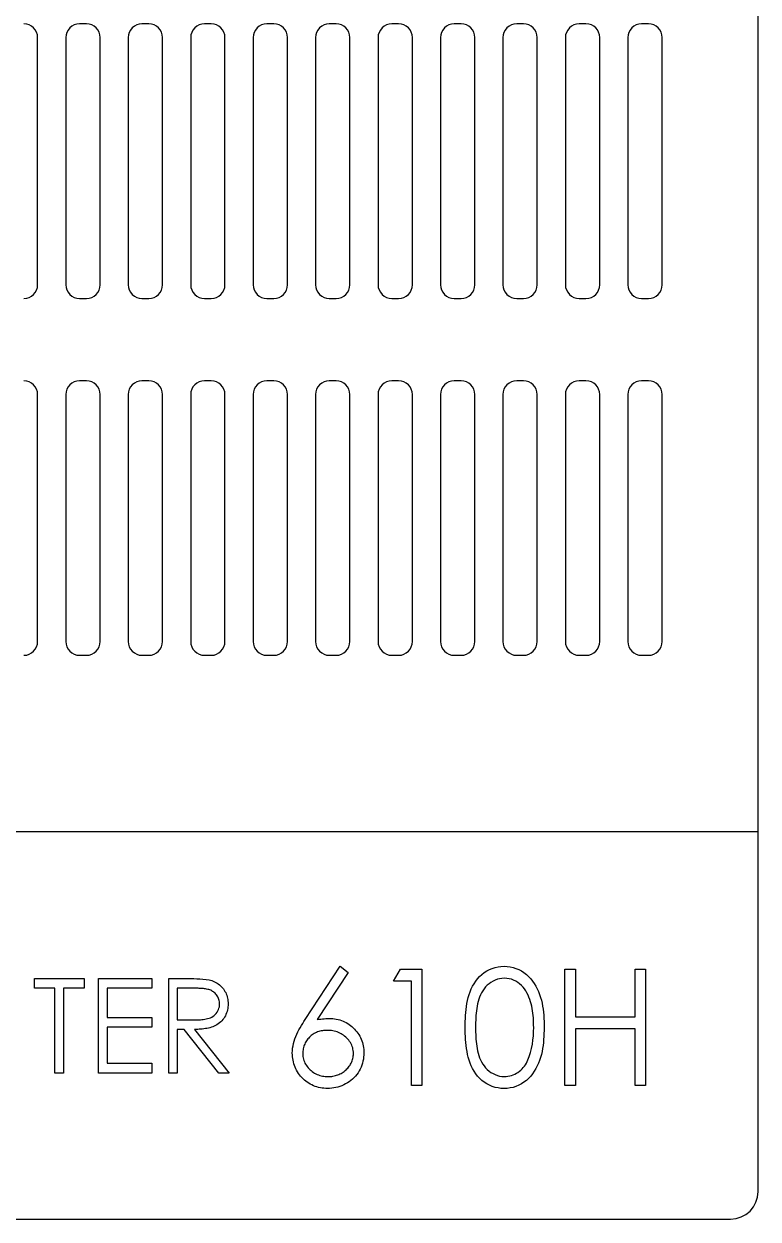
# Model space of a CAD drawing. Header units: millimetres. Extents: x 969 to 1551, y 435 to 847.
# Drawn here: x 1068.84 to 1074.21, y 535.66 to 544.4 of the extents above; entities that cross this region are included whole.
import ezdxf

# ---------------------------------------------------------------- set-up
doc = ezdxf.new("R2010")
doc.units = ezdxf.units.MM

# ---------------------------------------------------------------- blocks, each defined once
blk = doc.blocks.new('机柜—工控机')
at = {"color": 0}
for p, q in [((24.2089, 4.035), (24.2089, 16.3776)), ((19.2929, 9.9487), (19.2427, 9.9487)), ((19.75, 9.9487), (19.6998, 9.9487)), ((20.207, 9.9487), (20.1568, 9.9487)), ((20.6641, 9.9487), (20.6139, 9.9487)), ((21.1212, 9.9487), (21.0709, 9.9487)), ((21.5782, 9.9487), (21.528, 9.9487)), ((22.0353, 9.9487), (21.985, 9.9487)), ((22.4923, 9.9487), (22.4421, 9.9487)), ((22.9494, 9.9487), (22.8992, 9.9487)), ((23.4064, 9.9487), (23.3562, 9.9487)), ((18.9363, 8.0401), (18.9363, 9.8482)), ((19.1423, 9.8482), (19.1423, 8.0401)), ((19.3934, 8.0401), (19.3934, 9.8482)), ((19.5993, 9.8482), (19.5993, 8.0401)), ((19.8504, 8.0401), (19.8504, 9.8482)), ((20.0564, 9.8482), (20.0564, 8.0401)), ((20.3075, 8.0401), (20.3075, 9.8482)), ((20.5134, 9.8482), (20.5134, 8.0401)), ((20.7646, 8.0401), (20.7646, 9.8482)), ((20.9705, 9.8482), (20.9705, 8.0401)), ((21.2216, 8.0401), (21.2216, 9.8482)), ((21.4275, 9.8482), (21.4275, 8.0401)), ((21.6787, 8.0401), (21.6787, 9.8482)), ((21.8846, 9.8482), (21.8846, 8.0401)), ((22.1357, 8.0401), (22.1357, 9.8482)), ((22.3416, 9.8482), (22.3416, 8.0401)), ((22.5928, 8.0401), (22.5928, 9.8482)), ((22.7987, 9.8482), (22.7987, 8.0401)), ((23.0498, 8.0401), (23.0498, 9.8482)), ((23.2558, 9.8482), (23.2558, 8.0401)), ((23.5069, 8.0401), (23.5069, 9.8482)), ((19.2427, 7.9396), (19.2929, 7.9396)), ((19.6998, 7.9396), (19.75, 7.9396)), ((20.1568, 7.9396), (20.207, 7.9396)), ((20.6139, 7.9396), (20.6641, 7.9396)), ((21.0709, 7.9396), (21.1212, 7.9396)), ((21.528, 7.9396), (21.5782, 7.9396)), ((21.985, 7.9396), (22.0353, 7.9396)), ((22.4421, 7.9396), (22.4923, 7.9396)), ((22.8992, 7.9396), (22.9494, 7.9396)), ((23.3562, 7.9396), (23.4064, 7.9396)), ((19.2929, 7.3369), (19.2427, 7.3369)), ((19.75, 7.3369), (19.6998, 7.3369)), ((20.207, 7.3369), (20.1568, 7.3369)), ((20.6641, 7.3369), (20.6139, 7.3369)), ((21.1212, 7.3369), (21.0709, 7.3369)), ((21.5782, 7.3369), (21.528, 7.3369)), ((22.0353, 7.3369), (21.985, 7.3369)), ((22.4923, 7.3369), (22.4421, 7.3369)), ((22.9494, 7.3369), (22.8992, 7.3369)), ((23.4064, 7.3369), (23.3562, 7.3369)), ((18.9363, 5.4283), (18.9363, 7.2365)), ((19.1423, 7.2365), (19.1423, 5.4283)), ((19.3934, 5.4283), (19.3934, 7.2365)), ((19.5993, 7.2365), (19.5993, 5.4283)), ((19.8504, 5.4283), (19.8504, 7.2365)), ((20.0564, 7.2365), (20.0564, 5.4283)), ((20.3075, 5.4283), (20.3075, 7.2365)), ((20.5134, 7.2365), (20.5134, 5.4283)), ((20.7646, 5.4283), (20.7646, 7.2365)), ((20.9705, 7.2365), (20.9705, 5.4283)), ((21.2216, 5.4283), (21.2216, 7.2365)), ((21.4275, 7.2365), (21.4275, 5.4283)), ((21.6787, 5.4283), (21.6787, 7.2365)), ((21.8846, 7.2365), (21.8846, 5.4283)), ((22.1357, 5.4283), (22.1357, 7.2365)), ((22.3416, 7.2365), (22.3416, 5.4283)), ((22.5928, 5.4283), (22.5928, 7.2365)), ((22.7987, 7.2365), (22.7987, 5.4283)), ((23.0498, 5.4283), (23.0498, 7.2365)), ((23.2558, 7.2365), (23.2558, 5.4283)), ((23.5069, 5.4283), (23.5069, 7.2365)), ((19.2427, 5.3279), (19.2929, 5.3279)), ((19.6998, 5.3279), (19.75, 5.3279)), ((20.1568, 5.3279), (20.207, 5.3279)), ((20.6139, 5.3279), (20.6641, 5.3279)), ((21.0709, 5.3279), (21.1212, 5.3279)), ((21.528, 5.3279), (21.5782, 5.3279)), ((21.985, 5.3279), (22.0353, 5.3279)), ((22.4421, 5.3279), (22.4923, 5.3279)), ((22.8992, 5.3279), (22.9494, 5.3279)), ((23.3562, 5.3279), (23.4064, 5.3279)), ((24.2089, 4.035), (3.3513, 4.035)), ((24.2089, 1.4024), (24.2089, 4.035)), ((20.8953, 2.6634), (21.1492, 3.0515)), ((21.208, 3.0054), (20.9832, 2.6617)), ((21.1492, 3.0515), (21.208, 3.0054)), ((21.5417, 2.9425), (21.5916, 3.0297)), ((21.5916, 3.0297), (21.7489, 3.0297)), ((21.7489, 3.0297), (21.7489, 2.1792)), ((22.1561, 2.9605), (22.1709, 2.9769)), ((22.1709, 2.9769), (22.1871, 2.9919)), ((22.1871, 2.9919), (22.2046, 3.0054)), ((22.2046, 3.0054), (22.2231, 3.0174)), ((22.2231, 3.0174), (22.2426, 3.0278)), ((22.2426, 3.0278), (22.2629, 3.0364)), ((22.2629, 3.0364), (22.2839, 3.0431)), ((22.2839, 3.0431), (22.3055, 3.0479)), ((22.3055, 3.0479), (22.3274, 3.0507)), ((22.3274, 3.0507), (22.3494, 3.0515)), ((22.3494, 3.0515), (22.3717, 3.0507)), ((22.3717, 3.0507), (22.3937, 3.048)), ((22.3937, 3.048), (22.4155, 3.0432)), ((22.4155, 3.0432), (22.4367, 3.0366)), ((22.4367, 3.0366), (22.4572, 3.0281)), ((22.4572, 3.0281), (22.477, 3.0179)), ((22.477, 3.0179), (22.4957, 3.0059)), ((22.4957, 3.0059), (22.5133, 2.9924)), ((22.5133, 2.9924), (22.5298, 2.9774)), ((22.5298, 2.9774), (22.5449, 2.961)), ((22.7956, 2.1792), (22.7956, 3.0297)), ((22.7956, 3.0297), (22.872, 3.0297)), ((22.872, 3.0297), (22.872, 2.6808)), ((23.3081, 3.0297), (23.3844, 3.0297)), ((23.3081, 2.6808), (23.3081, 3.0297)), ((23.3844, 3.0297), (23.3844, 2.1792)), ((18.9126, 2.9616), (19.2758, 2.9616)), ((18.9126, 2.8908), (18.9126, 2.9616)), ((19.0632, 2.8908), (18.9126, 2.8908)), ((19.0632, 2.2706), (19.0632, 2.8908)), ((19.1252, 2.8908), (19.1252, 2.2706)), ((19.2758, 2.8908), (19.1252, 2.8908)), ((19.2758, 2.9616), (19.2758, 2.8908)), ((19.3821, 2.2706), (19.3821, 2.9616)), ((19.3821, 2.9616), (19.772, 2.9616)), ((19.4442, 2.8908), (19.4442, 2.6781)), ((19.772, 2.8908), (19.4442, 2.8908)), ((19.772, 2.9616), (19.772, 2.8908)), ((19.896, 2.9616), (20.0343, 2.9616)), ((19.896, 2.2706), (19.896, 2.9616)), ((19.958, 2.8908), (19.958, 2.6604)), ((20.0876, 2.8908), (19.958, 2.8908)), ((20.0343, 2.9616), (20.0567, 2.9615)), ((20.0567, 2.9615), (20.0791, 2.9613)), ((20.0791, 2.9613), (20.1016, 2.9606)), ((20.0954, 2.8907), (20.0876, 2.8908)), ((20.1032, 2.8907), (20.0954, 2.8907)), ((20.1016, 2.9606), (20.124, 2.9597)), ((20.111, 2.8905), (20.1032, 2.8907)), ((20.1188, 2.8902), (20.111, 2.8905)), ((20.1266, 2.8899), (20.1188, 2.8902)), ((20.124, 2.9597), (20.1464, 2.9582)), ((20.1344, 2.8894), (20.1266, 2.8899)), ((20.1422, 2.8888), (20.1344, 2.8894)), ((20.1499, 2.888), (20.1422, 2.8888)), ((20.1464, 2.9582), (20.1687, 2.956)), ((20.1577, 2.8871), (20.1499, 2.888)), ((20.1654, 2.886), (20.1577, 2.8871)), ((20.1687, 2.956), (20.1908, 2.9522)), ((20.1908, 2.9522), (20.2011, 2.9496)), ((20.2011, 2.9496), (20.2112, 2.9465)), ((20.2112, 2.9465), (20.2211, 2.9428)), ((20.2211, 2.9428), (20.2308, 2.9386)), ((20.2308, 2.9386), (20.2402, 2.9338)), ((20.2402, 2.9338), (20.2493, 2.9284)), ((20.2493, 2.9284), (20.2581, 2.9225)), ((20.2581, 2.9225), (20.2665, 2.9161)), ((20.2665, 2.9161), (20.2745, 2.9092)), ((20.2745, 2.9092), (20.2821, 2.9018)), ((20.2821, 2.9018), (20.2891, 2.894)), ((20.2891, 2.894), (20.2958, 2.8857)), ((21.6726, 2.9425), (21.5417, 2.9425)), ((21.6726, 2.1792), (21.6726, 2.9425)), ((22.1098, 2.8856), (22.1195, 2.9054)), ((22.1195, 2.9054), (22.1305, 2.9245)), ((22.1305, 2.9245), (22.1426, 2.943)), ((22.1426, 2.943), (22.1561, 2.9605)), ((22.204, 2.8868), (22.1942, 2.8726)), ((22.2149, 2.9003), (22.204, 2.8868)), ((22.2269, 2.9127), (22.2149, 2.9003)), ((22.24, 2.924), (22.2269, 2.9127)), ((22.2542, 2.9339), (22.24, 2.924)), ((22.269, 2.9428), (22.2542, 2.9339)), ((22.2846, 2.9504), (22.269, 2.9428)), ((22.3008, 2.9565), (22.2846, 2.9504)), ((22.3176, 2.9608), (22.3008, 2.9565)), ((22.3347, 2.9632), (22.3176, 2.9608)), ((22.352, 2.9643), (22.3347, 2.9632)), ((22.3693, 2.9632), (22.352, 2.9643)), ((22.3864, 2.9607), (22.3693, 2.9632)), ((22.4031, 2.9564), (22.3864, 2.9607)), ((22.4193, 2.9501), (22.4031, 2.9564)), ((22.4348, 2.9424), (22.4193, 2.9501)), ((22.4496, 2.9335), (22.4348, 2.9424)), ((22.4637, 2.9234), (22.4496, 2.9335)), ((22.4767, 2.9121), (22.4637, 2.9234)), ((22.4886, 2.8995), (22.4767, 2.9121)), ((22.4994, 2.886), (22.4886, 2.8995)), ((22.5449, 2.961), (22.5587, 2.9436)), ((22.5587, 2.9436), (22.5712, 2.9253)), ((22.5712, 2.9253), (22.5826, 2.9061)), ((22.5826, 2.9061), (22.5927, 2.8863)), ((20.1731, 2.8847), (20.1654, 2.886)), ((20.1808, 2.883), (20.1731, 2.8847)), ((20.1883, 2.881), (20.1808, 2.883)), ((20.1957, 2.8787), (20.1883, 2.881)), ((20.203, 2.8758), (20.1957, 2.8787)), ((20.21, 2.8723), (20.203, 2.8758)), ((20.2168, 2.8684), (20.21, 2.8723)), ((20.2233, 2.864), (20.2168, 2.8684)), ((20.2294, 2.8592), (20.2233, 2.864)), ((20.2352, 2.8539), (20.2294, 2.8592)), ((20.2405, 2.8483), (20.2352, 2.8539)), ((20.2455, 2.8422), (20.2405, 2.8483)), ((20.2501, 2.8359), (20.2455, 2.8422)), ((20.2542, 2.8292), (20.2501, 2.8359)), ((20.2579, 2.8223), (20.2542, 2.8292)), ((20.261, 2.8152), (20.2579, 2.8223)), ((20.2636, 2.8078), (20.261, 2.8152)), ((20.2656, 2.8003), (20.2636, 2.8078)), ((20.267, 2.7926), (20.2656, 2.8003)), ((20.2958, 2.8857), (20.302, 2.8772)), ((20.302, 2.8772), (20.3075, 2.8682)), ((20.3075, 2.8682), (20.3125, 2.8588)), ((20.3125, 2.8588), (20.3168, 2.8492)), ((20.3168, 2.8492), (20.3205, 2.8393)), ((20.3205, 2.8393), (20.3235, 2.8291)), ((20.3235, 2.8291), (20.326, 2.8189)), ((20.326, 2.8189), (20.3279, 2.8085)), ((20.3279, 2.8085), (20.3292, 2.798)), ((22.0782, 2.7801), (22.0825, 2.8017)), ((22.0825, 2.8017), (22.0878, 2.8232)), ((22.0878, 2.8232), (22.0939, 2.8444)), ((22.0939, 2.8444), (22.1013, 2.8652)), ((22.1013, 2.8652), (22.1098, 2.8856)), ((22.1649, 2.81), (22.16, 2.7934)), ((22.1708, 2.8263), (22.1649, 2.81)), ((22.1776, 2.8422), (22.1708, 2.8263)), ((22.1854, 2.8577), (22.1776, 2.8422)), ((22.1942, 2.8726), (22.1854, 2.8577)), ((22.509, 2.8716), (22.4994, 2.886)), ((22.5176, 2.8566), (22.509, 2.8716)), ((22.5254, 2.8412), (22.5176, 2.8566)), ((22.5323, 2.8253), (22.5254, 2.8412)), ((22.5384, 2.8091), (22.5323, 2.8253)), ((22.5437, 2.7927), (22.5384, 2.8091)), ((22.5927, 2.8863), (22.6019, 2.8661)), ((22.6019, 2.8661), (22.6099, 2.8453)), ((22.6099, 2.8453), (22.6168, 2.8242)), ((22.6168, 2.8242), (22.6227, 2.8028)), ((22.6227, 2.8028), (22.6276, 2.7811)), ((20.2436, 2.7073), (20.2499, 2.716)), ((20.2499, 2.716), (20.2555, 2.7252)), ((20.2555, 2.7252), (20.26, 2.735)), ((20.26, 2.735), (20.2636, 2.7451)), ((20.2636, 2.7451), (20.2661, 2.7556)), ((20.2661, 2.7556), (20.2675, 2.7662)), ((20.2677, 2.7848), (20.267, 2.7926)), ((20.2675, 2.7662), (20.2681, 2.777)), ((20.2681, 2.777), (20.2677, 2.7848)), ((20.3226, 2.721), (20.319, 2.7103)), ((20.3254, 2.7319), (20.3226, 2.721)), ((20.3276, 2.7431), (20.3254, 2.7319)), ((20.3289, 2.7543), (20.3276, 2.7431)), ((20.3297, 2.7655), (20.3289, 2.7543)), ((20.3292, 2.798), (20.3298, 2.7874)), ((20.3301, 2.7768), (20.3297, 2.7655)), ((20.3298, 2.7874), (20.3301, 2.7768)), ((22.0679, 2.6924), (22.0697, 2.7144)), ((22.0697, 2.7144), (22.072, 2.7364)), ((22.072, 2.7364), (22.0748, 2.7583)), ((22.0748, 2.7583), (22.0782, 2.7801)), ((22.1477, 2.7254), (22.1458, 2.7082)), ((22.1499, 2.7425), (22.1477, 2.7254)), ((22.1526, 2.7596), (22.1499, 2.7425)), ((22.156, 2.7766), (22.1526, 2.7596)), ((22.16, 2.7934), (22.156, 2.7766)), ((22.5484, 2.776), (22.5437, 2.7927)), ((22.5524, 2.7592), (22.5484, 2.776)), ((22.5557, 2.7422), (22.5524, 2.7592)), ((22.5586, 2.7252), (22.5557, 2.7422)), ((22.5609, 2.708), (22.5586, 2.7252)), ((22.6276, 2.7811), (22.6316, 2.7592)), ((22.6316, 2.7592), (22.6349, 2.7372)), ((22.6349, 2.7372), (22.6376, 2.7151)), ((22.6376, 2.7151), (22.6397, 2.693)), ((19.4442, 2.6781), (19.772, 2.6781)), ((19.772, 2.6781), (19.772, 2.6073)), ((19.958, 2.6604), (20.0845, 2.6595)), ((20.0845, 2.6595), (20.0953, 2.6595)), ((20.0953, 2.6595), (20.106, 2.6597)), ((20.106, 2.6597), (20.1168, 2.6602)), ((20.1168, 2.6602), (20.1275, 2.6608)), ((20.1275, 2.6608), (20.1382, 2.6616)), ((20.1382, 2.6616), (20.1489, 2.6627)), ((20.1489, 2.6627), (20.1596, 2.6641)), ((20.1596, 2.6641), (20.1701, 2.666)), ((20.1701, 2.666), (20.1806, 2.6684)), ((20.1806, 2.6684), (20.1909, 2.6715)), ((20.1909, 2.6715), (20.2009, 2.6754)), ((20.2009, 2.6754), (20.2106, 2.6802)), ((20.2106, 2.6802), (20.2198, 2.6856)), ((20.2198, 2.6856), (20.2285, 2.692)), ((20.2285, 2.692), (20.2364, 2.6993)), ((20.2364, 2.6993), (20.2436, 2.7073)), ((20.2489, 2.6244), (20.239, 2.6188)), ((20.2583, 2.6306), (20.2489, 2.6244)), ((20.2674, 2.6373), (20.2583, 2.6306)), ((20.276, 2.6447), (20.2674, 2.6373)), ((20.284, 2.6527), (20.276, 2.6447)), ((20.2914, 2.6612), (20.284, 2.6527)), ((20.2983, 2.6702), (20.2914, 2.6612)), ((20.3045, 2.6797), (20.2983, 2.6702)), ((20.31, 2.6895), (20.3045, 2.6797)), ((20.3148, 2.6998), (20.31, 2.6895)), ((20.319, 2.7103), (20.3148, 2.6998)), ((20.8667, 2.618), (20.876, 2.6333)), ((20.876, 2.6333), (20.8856, 2.6484)), ((20.8856, 2.6484), (20.8953, 2.6634)), ((20.9832, 2.6617), (20.9957, 2.6637)), ((20.9957, 2.6637), (21.0083, 2.6655)), ((21.0083, 2.6655), (21.0208, 2.6671)), ((21.0208, 2.6671), (21.0334, 2.6683)), ((21.0334, 2.6683), (21.046, 2.6691)), ((21.046, 2.6691), (21.0587, 2.6695)), ((21.0587, 2.6695), (21.0713, 2.6699)), ((21.0713, 2.6699), (21.0841, 2.6695)), ((21.0841, 2.6695), (21.0969, 2.6687)), ((21.0969, 2.6687), (21.1097, 2.6673)), ((21.1097, 2.6673), (21.1223, 2.6652)), ((21.1223, 2.6652), (21.1349, 2.6626)), ((21.1349, 2.6626), (21.1473, 2.6593)), ((21.1473, 2.6593), (21.1594, 2.6553)), ((21.1594, 2.6553), (21.1714, 2.6506)), ((21.1714, 2.6506), (21.1831, 2.6453)), ((21.1831, 2.6453), (21.1944, 2.6394)), ((21.1944, 2.6394), (21.2055, 2.6329)), ((21.2055, 2.6329), (21.2162, 2.6258)), ((21.2162, 2.6258), (21.2264, 2.6181)), ((22.0651, 2.6041), (22.0653, 2.6262)), ((22.0653, 2.6262), (22.0657, 2.6483)), ((22.0657, 2.6483), (22.0666, 2.6703)), ((22.0666, 2.6703), (22.0679, 2.6924)), ((22.1418, 2.6391), (22.1415, 2.6218)), ((22.1424, 2.6564), (22.1418, 2.6391)), ((22.1433, 2.6737), (22.1424, 2.6564)), ((22.1444, 2.6909), (22.1433, 2.6737)), ((22.1458, 2.7082), (22.1444, 2.6909)), ((22.5627, 2.6908), (22.5609, 2.708)), ((22.5643, 2.6736), (22.5627, 2.6908)), ((22.5654, 2.6563), (22.5643, 2.6736)), ((22.5661, 2.6391), (22.5654, 2.6563)), ((22.5664, 2.6218), (22.5661, 2.6391)), ((22.6397, 2.693), (22.6412, 2.6708)), ((22.6412, 2.6708), (22.6422, 2.6486)), ((22.6422, 2.6486), (22.6427, 2.6264)), ((22.6427, 2.6264), (22.643, 2.6041)), ((22.872, 2.6808), (23.3081, 2.6808)), ((19.4442, 2.6073), (19.4442, 2.3415)), ((19.772, 2.6073), (19.4442, 2.6073)), ((19.958, 2.5896), (19.958, 2.2706)), ((20.0084, 2.5896), (19.958, 2.5896)), ((20.2623, 2.2706), (20.0084, 2.5896)), ((20.0964, 2.5897), (20.0851, 2.5896)), ((20.0851, 2.5896), (20.3389, 2.2706)), ((20.1077, 2.59), (20.0964, 2.5897)), ((20.119, 2.5905), (20.1077, 2.59)), ((20.1302, 2.5913), (20.119, 2.5905)), ((20.1415, 2.5923), (20.1302, 2.5913)), ((20.1527, 2.5936), (20.1415, 2.5923)), ((20.1639, 2.5952), (20.1527, 2.5936)), ((20.175, 2.5972), (20.1639, 2.5952)), ((20.1861, 2.5995), (20.175, 2.5972)), ((20.1971, 2.6022), (20.1861, 2.5995)), ((20.2079, 2.6056), (20.1971, 2.6022)), ((20.2185, 2.6094), (20.2079, 2.6056)), ((20.2289, 2.6138), (20.2185, 2.6094)), ((20.239, 2.6188), (20.2289, 2.6138)), ((20.8196, 2.5216), (20.826, 2.5383)), ((20.826, 2.5383), (20.833, 2.5548)), ((20.833, 2.5548), (20.8409, 2.5709)), ((20.8409, 2.5709), (20.849, 2.5868)), ((20.849, 2.5868), (20.8577, 2.6025)), ((20.8577, 2.6025), (20.8667, 2.618)), ((20.9326, 2.5393), (20.9261, 2.5332)), ((20.9393, 2.545), (20.9326, 2.5393)), ((20.9464, 2.5504), (20.9393, 2.545)), ((20.9537, 2.5554), (20.9464, 2.5504)), ((20.9613, 2.56), (20.9537, 2.5554)), ((20.9692, 2.5642), (20.9613, 2.56)), ((20.9772, 2.568), (20.9692, 2.5642)), ((20.9855, 2.5712), (20.9772, 2.568)), ((20.9939, 2.574), (20.9855, 2.5712)), ((21.0025, 2.5764), (20.9939, 2.574)), ((21.0112, 2.5784), (21.0025, 2.5764)), ((21.0199, 2.58), (21.0112, 2.5784)), ((21.0287, 2.5812), (21.0199, 2.58)), ((21.0376, 2.5819), (21.0287, 2.5812)), ((21.0464, 2.5824), (21.0376, 2.5819)), ((21.0553, 2.5827), (21.0464, 2.5824)), ((21.0658, 2.5823), (21.0553, 2.5827)), ((21.0764, 2.5817), (21.0658, 2.5823)), ((21.0868, 2.5806), (21.0764, 2.5817)), ((21.0973, 2.5789), (21.0868, 2.5806)), ((21.1076, 2.5767), (21.0973, 2.5789)), ((21.1178, 2.574), (21.1076, 2.5767)), ((21.1278, 2.5708), (21.1178, 2.574)), ((21.1376, 2.567), (21.1278, 2.5708)), ((21.1472, 2.5626), (21.1376, 2.567)), ((21.1565, 2.5577), (21.1472, 2.5626)), ((21.1656, 2.5523), (21.1565, 2.5577)), ((21.1744, 2.5465), (21.1656, 2.5523)), ((21.1828, 2.5401), (21.1744, 2.5465)), ((21.1909, 2.5334), (21.1828, 2.5401)), ((21.2264, 2.6181), (21.2363, 2.6099)), ((21.2363, 2.6099), (21.2459, 2.6013)), ((21.2459, 2.6013), (21.255, 2.5923)), ((21.255, 2.5923), (21.2636, 2.5829)), ((21.2636, 2.5829), (21.2718, 2.573)), ((21.2718, 2.573), (21.2795, 2.5628)), ((21.2795, 2.5628), (21.2867, 2.5521)), ((21.2867, 2.5521), (21.2933, 2.5411)), ((21.2933, 2.5411), (21.2992, 2.5297)), ((22.0653, 2.5821), (22.0651, 2.6041)), ((22.0657, 2.56), (22.0653, 2.5821)), ((22.0666, 2.538), (22.0657, 2.56)), ((22.0679, 2.516), (22.0666, 2.538)), ((22.1415, 2.6218), (22.1414, 2.6045)), ((22.1414, 2.6045), (22.1415, 2.5872)), ((22.1415, 2.5872), (22.1418, 2.5699)), ((22.1418, 2.5699), (22.1424, 2.5526)), ((22.1424, 2.5526), (22.1433, 2.5353)), ((22.5616, 2.5115), (22.5645, 2.5424)), ((22.5645, 2.5424), (22.5661, 2.5734)), ((22.5661, 2.5734), (22.5667, 2.6045)), ((22.5667, 2.6045), (22.5664, 2.6218)), ((22.6412, 2.5375), (22.6396, 2.5154)), ((22.6421, 2.5597), (22.6412, 2.5375)), ((22.6427, 2.5819), (22.6421, 2.5597)), ((22.643, 2.6041), (22.6427, 2.5819)), ((22.872, 2.5936), (22.872, 2.1792)), ((23.3081, 2.5936), (22.872, 2.5936)), ((23.3081, 2.1792), (23.3081, 2.5936)), ((20.801, 2.4343), (20.8027, 2.4521)), ((20.8027, 2.4521), (20.8056, 2.4698)), ((20.8056, 2.4698), (20.8094, 2.4873)), ((20.8094, 2.4873), (20.8141, 2.5046)), ((20.8141, 2.5046), (20.8196, 2.5216)), ((20.8819, 2.4573), (20.8799, 2.4487)), ((20.8844, 2.4659), (20.8819, 2.4573)), ((20.8873, 2.4742), (20.8844, 2.4659)), ((20.8907, 2.4825), (20.8873, 2.4742)), ((20.8945, 2.4905), (20.8907, 2.4825)), ((20.8989, 2.4982), (20.8945, 2.4905)), ((20.9036, 2.5058), (20.8989, 2.4982)), ((20.9087, 2.5131), (20.9036, 2.5058)), ((20.9141, 2.5201), (20.9087, 2.5131)), ((20.9199, 2.5268), (20.9141, 2.5201)), ((20.9261, 2.5332), (20.9199, 2.5268)), ((21.1987, 2.5263), (21.1909, 2.5334)), ((21.206, 2.5187), (21.1987, 2.5263)), ((21.2129, 2.5107), (21.206, 2.5187)), ((21.2193, 2.5023), (21.2129, 2.5107)), ((21.2251, 2.4935), (21.2193, 2.5023)), ((21.2304, 2.4844), (21.2251, 2.4935)), ((21.235, 2.4749), (21.2304, 2.4844)), ((21.2388, 2.4651), (21.235, 2.4749)), ((21.2419, 2.455), (21.2388, 2.4651)), ((21.2443, 2.4447), (21.2419, 2.455)), ((21.2992, 2.5297), (21.3044, 2.518)), ((21.3044, 2.518), (21.309, 2.506)), ((21.309, 2.506), (21.313, 2.4939)), ((21.313, 2.4939), (21.3163, 2.4815)), ((21.3163, 2.4815), (21.3191, 2.4689)), ((21.3191, 2.4689), (21.3211, 2.4563)), ((21.3211, 2.4563), (21.3225, 2.4435)), ((22.0697, 2.494), (22.0679, 2.516)), ((22.0721, 2.4721), (22.0697, 2.494)), ((22.0751, 2.4502), (22.0721, 2.4721)), ((22.0786, 2.4285), (22.0751, 2.4502)), ((22.1433, 2.5353), (22.1444, 2.518)), ((22.1444, 2.518), (22.1458, 2.5008)), ((22.1458, 2.5008), (22.1476, 2.4836)), ((22.1476, 2.4836), (22.1499, 2.4664)), ((22.1499, 2.4664), (22.1526, 2.4494)), ((22.1526, 2.4494), (22.1559, 2.4324)), ((22.544, 2.4202), (22.5516, 2.4503)), ((22.5516, 2.4503), (22.5574, 2.4808)), ((22.5574, 2.4808), (22.5616, 2.5115)), ((22.6317, 2.4492), (22.6276, 2.4274)), ((22.635, 2.4712), (22.6317, 2.4492)), ((22.6376, 2.4932), (22.635, 2.4712)), ((22.6396, 2.5154), (22.6376, 2.4932)), ((20.8003, 2.4164), (20.801, 2.4343)), ((20.8008, 2.4033), (20.8003, 2.4164)), ((20.8017, 2.3902), (20.8008, 2.4033)), ((20.8031, 2.3771), (20.8017, 2.3902)), ((20.8053, 2.3642), (20.8031, 2.3771)), ((20.8081, 2.3514), (20.8053, 2.3642)), ((20.8769, 2.4222), (20.8766, 2.4133)), ((20.8766, 2.4133), (20.8769, 2.403)), ((20.8775, 2.4311), (20.8769, 2.4222)), ((20.8769, 2.403), (20.8778, 2.3927)), ((20.8785, 2.4399), (20.8775, 2.4311)), ((20.8778, 2.3927), (20.8794, 2.3825)), ((20.8799, 2.4487), (20.8785, 2.4399)), ((20.8794, 2.3825), (20.8817, 2.3725)), ((20.8817, 2.3725), (20.8846, 2.3626)), ((20.8846, 2.3626), (20.8883, 2.3529)), ((21.2385, 2.3604), (21.2412, 2.3689)), ((21.2412, 2.3689), (21.2434, 2.3776)), ((21.2434, 2.3776), (21.2452, 2.3865)), ((21.246, 2.4343), (21.2443, 2.4447)), ((21.2452, 2.3865), (21.2464, 2.3954)), ((21.247, 2.4239), (21.246, 2.4343)), ((21.2464, 2.3954), (21.247, 2.4043)), ((21.2473, 2.4133), (21.247, 2.4239)), ((21.247, 2.4043), (21.2473, 2.4133)), ((21.3202, 2.372), (21.3172, 2.3569)), ((21.3221, 2.3872), (21.3202, 2.372)), ((21.3231, 2.4025), (21.3221, 2.3872)), ((21.3225, 2.4435), (21.3232, 2.4307)), ((21.3236, 2.4179), (21.3231, 2.4025)), ((21.3232, 2.4307), (21.3236, 2.4179)), ((22.0829, 2.4068), (22.0786, 2.4285)), ((22.088, 2.3854), (22.0829, 2.4068)), ((22.0943, 2.3643), (22.088, 2.3854)), ((22.1017, 2.3435), (22.0943, 2.3643)), ((22.1559, 2.4324), (22.1599, 2.4155)), ((22.1599, 2.4155), (22.1649, 2.399)), ((22.1649, 2.399), (22.1708, 2.3827)), ((22.1708, 2.3827), (22.1776, 2.3668)), ((22.1776, 2.3668), (22.1853, 2.3513)), ((22.5191, 2.3543), (22.5248, 2.3662)), ((22.5248, 2.3662), (22.5298, 2.3783)), ((22.5298, 2.3783), (22.5345, 2.3907)), ((22.5345, 2.3907), (22.544, 2.4202)), ((22.6101, 2.3631), (22.602, 2.3424)), ((22.6169, 2.3843), (22.6101, 2.3631)), ((22.6227, 2.4057), (22.6169, 2.3843)), ((22.6276, 2.4274), (22.6227, 2.4057)), ((19.4442, 2.3415), (19.772, 2.3415)), ((19.772, 2.3415), (19.772, 2.2706)), ((20.8117, 2.3387), (20.8081, 2.3514)), ((20.8159, 2.3263), (20.8117, 2.3387)), ((20.8207, 2.314), (20.8159, 2.3263)), ((20.826, 2.302), (20.8207, 2.314)), ((20.8318, 2.2903), (20.826, 2.302)), ((20.8383, 2.2788), (20.8318, 2.2903)), ((20.8453, 2.2677), (20.8383, 2.2788)), ((20.8883, 2.3529), (20.8926, 2.3435)), ((20.8926, 2.3435), (20.8974, 2.3344)), ((20.8974, 2.3344), (20.903, 2.3257)), ((20.903, 2.3257), (20.9091, 2.3174)), ((20.9091, 2.3174), (20.9156, 2.3094)), ((20.9156, 2.3094), (20.9226, 2.3018)), ((20.9226, 2.3018), (20.9301, 2.2947)), ((20.9301, 2.2947), (20.9379, 2.2879)), ((20.9379, 2.2879), (20.946, 2.2815)), ((20.946, 2.2815), (20.9544, 2.2756)), ((20.9544, 2.2756), (20.9632, 2.2701)), ((21.1647, 2.2725), (21.1722, 2.2775)), ((21.1722, 2.2775), (21.1794, 2.2828)), ((21.1794, 2.2828), (21.1865, 2.2884)), ((21.1865, 2.2884), (21.1932, 2.2943)), ((21.1932, 2.2943), (21.1998, 2.3005)), ((21.1998, 2.3005), (21.206, 2.307)), ((21.206, 2.307), (21.2119, 2.3138)), ((21.2119, 2.3138), (21.2174, 2.3209)), ((21.2174, 2.3209), (21.2225, 2.3283)), ((21.2225, 2.3283), (21.2272, 2.3359)), ((21.2272, 2.3359), (21.2314, 2.3438)), ((21.2314, 2.3438), (21.2352, 2.352)), ((21.2352, 2.352), (21.2385, 2.3604)), ((21.2893, 2.2855), (21.2812, 2.2724)), ((21.2967, 2.299), (21.2893, 2.2855)), ((21.3031, 2.313), (21.2967, 2.299)), ((21.3087, 2.3273), (21.3031, 2.313)), ((21.3134, 2.342), (21.3087, 2.3273)), ((21.3172, 2.3569), (21.3134, 2.342)), ((22.1103, 2.3232), (22.1017, 2.3435)), ((22.12, 2.3034), (22.1103, 2.3232)), ((22.1309, 2.2842), (22.12, 2.3034)), ((22.1431, 2.2658), (22.1309, 2.2842)), ((22.1853, 2.3513), (22.194, 2.3364)), ((22.194, 2.3364), (22.2039, 2.3222)), ((22.2039, 2.3222), (22.2149, 2.3088)), ((22.2149, 2.3088), (22.227, 2.2964)), ((22.227, 2.2964), (22.2401, 2.2852)), ((22.2401, 2.2852), (22.2542, 2.2751)), ((22.2542, 2.2751), (22.269, 2.2662)), ((22.4399, 2.2686), (22.4511, 2.2755)), ((22.4511, 2.2755), (22.4618, 2.2832)), ((22.4618, 2.2832), (22.4719, 2.2916)), ((22.4719, 2.2916), (22.4815, 2.3007)), ((22.4815, 2.3007), (22.4903, 2.3104)), ((22.4903, 2.3104), (22.4984, 2.3208)), ((22.4984, 2.3208), (22.506, 2.3315)), ((22.506, 2.3315), (22.5129, 2.3427)), ((22.5129, 2.3427), (22.5191, 2.3543)), ((22.5713, 2.2834), (22.5588, 2.265)), ((22.5826, 2.3025), (22.5713, 2.2834)), ((22.5928, 2.3222), (22.5826, 2.3025)), ((22.602, 2.3424), (22.5928, 2.3222)), ((19.1252, 2.2706), (19.0632, 2.2706)), ((19.772, 2.2706), (19.3821, 2.2706)), ((19.958, 2.2706), (19.896, 2.2706)), ((20.3389, 2.2706), (20.2623, 2.2706)), ((20.8528, 2.257), (20.8453, 2.2677)), ((20.861, 2.2467), (20.8528, 2.257)), ((20.8697, 2.2369), (20.861, 2.2467)), ((20.8789, 2.2275), (20.8697, 2.2369)), ((20.8886, 2.2187), (20.8789, 2.2275)), ((20.8988, 2.2104), (20.8886, 2.2187)), ((20.9094, 2.2027), (20.8988, 2.2104)), ((20.9204, 2.1955), (20.9094, 2.2027)), ((20.9318, 2.189), (20.9204, 2.1955)), ((20.9435, 2.183), (20.9318, 2.189)), ((20.9632, 2.2701), (20.9722, 2.2651)), ((20.9722, 2.2651), (20.9816, 2.2608)), ((20.9816, 2.2608), (20.9911, 2.2569)), ((20.9911, 2.2569), (21.0009, 2.2536)), ((21.0009, 2.2536), (21.0108, 2.2507)), ((21.0108, 2.2507), (21.0209, 2.2485)), ((21.0209, 2.2485), (21.0311, 2.2468)), ((21.0311, 2.2468), (21.0413, 2.2456)), ((21.0413, 2.2456), (21.0516, 2.245)), ((21.0516, 2.245), (21.0619, 2.2446)), ((21.0619, 2.2446), (21.0709, 2.2449)), ((21.0709, 2.2449), (21.0799, 2.2454)), ((21.0799, 2.2454), (21.0888, 2.2463)), ((21.0888, 2.2463), (21.0978, 2.2475)), ((21.0978, 2.2475), (21.1066, 2.2492)), ((21.1066, 2.2492), (21.1153, 2.2513)), ((21.1153, 2.2513), (21.1239, 2.2539)), ((21.1239, 2.2539), (21.1324, 2.2568)), ((21.1324, 2.2568), (21.1408, 2.2601)), ((21.1408, 2.2601), (21.149, 2.2638)), ((21.149, 2.2638), (21.157, 2.2679)), ((21.157, 2.2679), (21.1647, 2.2725)), ((21.1906, 2.191), (21.1769, 2.184)), ((21.204, 2.1987), (21.1906, 2.191)), ((21.2168, 2.2071), (21.204, 2.1987)), ((21.2292, 2.2162), (21.2168, 2.2071)), ((21.2409, 2.2262), (21.2292, 2.2162)), ((21.2521, 2.2368), (21.2409, 2.2262)), ((21.2626, 2.248), (21.2521, 2.2368)), ((21.2723, 2.2599), (21.2626, 2.248)), ((21.2812, 2.2724), (21.2723, 2.2599)), ((22.1564, 2.2483), (22.1431, 2.2658)), ((22.1711, 2.2318), (22.1564, 2.2483)), ((22.1873, 2.2168), (22.1711, 2.2318)), ((22.2047, 2.2033), (22.1873, 2.2168)), ((22.2232, 2.1913), (22.2047, 2.2033)), ((22.2426, 2.1809), (22.2232, 2.1913)), ((22.269, 2.2662), (22.2846, 2.2587)), ((22.2846, 2.2587), (22.3009, 2.2527)), ((22.3009, 2.2527), (22.3176, 2.2482)), ((22.3176, 2.2482), (22.3347, 2.2457)), ((22.3347, 2.2457), (22.352, 2.2446)), ((22.352, 2.2446), (22.3652, 2.2453)), ((22.3652, 2.2453), (22.3782, 2.2466)), ((22.3782, 2.2466), (22.3912, 2.2491)), ((22.3912, 2.2491), (22.4038, 2.2527)), ((22.4038, 2.2527), (22.4162, 2.2571)), ((22.4162, 2.2571), (22.4283, 2.2624)), ((22.4283, 2.2624), (22.4399, 2.2686)), ((22.4768, 2.1913), (22.4571, 2.181)), ((22.4955, 2.2032), (22.4768, 2.1913)), ((22.5132, 2.2166), (22.4955, 2.2032)), ((22.5297, 2.2315), (22.5132, 2.2166)), ((22.5449, 2.2477), (22.5297, 2.2315)), ((22.5588, 2.265), (22.5449, 2.2477)), ((20.9555, 2.1776), (20.9435, 2.183)), ((20.9677, 2.1729), (20.9555, 2.1776)), ((20.9802, 2.1687), (20.9677, 2.1729)), ((20.9928, 2.1652), (20.9802, 2.1687)), ((21.0056, 2.1623), (20.9928, 2.1652)), ((21.0186, 2.1601), (21.0056, 2.1623)), ((21.0316, 2.1587), (21.0186, 2.1601)), ((21.0447, 2.1579), (21.0316, 2.1587)), ((21.0579, 2.1574), (21.0447, 2.1579)), ((21.0732, 2.158), (21.0579, 2.1574)), ((21.0886, 2.1591), (21.0732, 2.158)), ((21.1038, 2.1611), (21.0886, 2.1591)), ((21.1189, 2.164), (21.1038, 2.1611)), ((21.1338, 2.1678), (21.1189, 2.164)), ((21.1485, 2.1724), (21.1338, 2.1678)), ((21.1629, 2.1778), (21.1485, 2.1724)), ((21.1769, 2.184), (21.1629, 2.1778)), ((21.7489, 2.1792), (21.6726, 2.1792)), ((22.263, 2.1724), (22.2426, 2.1809)), ((22.284, 2.1658), (22.263, 2.1724)), ((22.3055, 2.161), (22.284, 2.1658)), ((22.3274, 2.1582), (22.3055, 2.161)), ((22.3494, 2.1574), (22.3274, 2.1582)), ((22.3716, 2.1582), (22.3494, 2.1574)), ((22.3937, 2.1611), (22.3716, 2.1582)), ((22.4154, 2.1658), (22.3937, 2.1611)), ((22.4366, 2.1725), (22.4154, 2.1658)), ((22.4571, 2.181), (22.4366, 2.1725)), ((22.872, 2.1792), (22.7956, 2.1792)), ((23.3844, 2.1792), (23.3081, 2.1792)), ((3.5522, 1.2015), (24.008, 1.2015))]:
    blk.add_line(p, q, dxfattribs=at)
for centre, radius, start, end in [((18.8359, 9.8482), 0.1005, 0, 89.99998), ((19.2427, 9.8482), 0.1005, 89.99998, 180.00002), ((19.2929, 9.8482), 0.1005, 0, 89.99998), ((19.6998, 9.8482), 0.1005, 89.99998, 180.00002), ((19.75, 9.8482), 0.1005, 0, 89.99998), ((20.1568, 9.8482), 0.1005, 89.99998, 180.00002), ((20.207, 9.8482), 0.1005, 0, 89.99998), ((20.6139, 9.8482), 0.1005, 89.99998, 180.00002), ((20.6641, 9.8482), 0.1005, 0, 89.99998), ((21.0709, 9.8482), 0.1005, 89.99998, 180.00002), ((21.1212, 9.8482), 0.1005, 0, 89.99998), ((21.528, 9.8482), 0.1005, 89.99998, 180.00002), ((21.5782, 9.8482), 0.1005, 0, 89.99998), ((21.985, 9.8482), 0.1005, 89.99998, 180.00002), ((22.0353, 9.8482), 0.1005, 0, 89.99998), ((22.4421, 9.8482), 0.1005, 89.99998, 180.00002), ((22.4923, 9.8482), 0.1005, 0, 89.99998), ((22.8992, 9.8482), 0.1005, 89.99998, 180.00002), ((22.9494, 9.8482), 0.1005, 0, 89.99998), ((23.3562, 9.8482), 0.1005, 89.99998, 180.00002), ((23.4064, 9.8482), 0.1005, 0, 89.99998), ((18.8359, 8.0401), 0.1005, 270.00002, 0), ((19.2427, 8.0401), 0.1005, 180.00002, 270.00002), ((19.2929, 8.0401), 0.1005, 270.00002, 0), ((19.6998, 8.0401), 0.1005, 180.00002, 270.00002), ((19.75, 8.0401), 0.1005, 270.00002, 0), ((20.1568, 8.0401), 0.1005, 180.00002, 270.00002), ((20.207, 8.0401), 0.1005, 270.00002, 0), ((20.6139, 8.0401), 0.1005, 180.00002, 270.00002), ((20.6641, 8.0401), 0.1005, 270.00002, 0), ((21.0709, 8.0401), 0.1005, 180.00002, 270.00002), ((21.1212, 8.0401), 0.1005, 270.00002, 0), ((21.528, 8.0401), 0.1005, 180.00002, 270.00002), ((21.5782, 8.0401), 0.1005, 270.00002, 0), ((21.985, 8.0401), 0.1005, 180.00002, 270.00002), ((22.0353, 8.0401), 0.1005, 270.00002, 0), ((22.4421, 8.0401), 0.1005, 180.00002, 270.00002), ((22.4923, 8.0401), 0.1005, 270.00002, 0), ((22.8992, 8.0401), 0.1005, 180.00002, 270.00002), ((22.9494, 8.0401), 0.1005, 270.00002, 0), ((23.3562, 8.0401), 0.1005, 180.00002, 270.00002), ((23.4064, 8.0401), 0.1005, 270.00002, 0), ((18.8359, 7.2365), 0.1005, 0, 89.99998), ((19.2427, 7.2365), 0.1005, 89.99998, 180.00002), ((19.2929, 7.2365), 0.1005, 0, 89.99998), ((19.6998, 7.2365), 0.1005, 89.99998, 180.00002), ((19.75, 7.2365), 0.1005, 0, 89.99998), ((20.1568, 7.2365), 0.1005, 89.99998, 180.00002), ((20.207, 7.2365), 0.1005, 0, 89.99998), ((20.6139, 7.2365), 0.1005, 89.99998, 180.00002), ((20.6641, 7.2365), 0.1005, 0, 89.99998), ((21.0709, 7.2365), 0.1005, 89.99998, 180.00002), ((21.1212, 7.2365), 0.1005, 0, 89.99998), ((21.528, 7.2365), 0.1005, 89.99998, 180.00002), ((21.5782, 7.2365), 0.1005, 0, 89.99998), ((21.985, 7.2365), 0.1005, 89.99998, 180.00002), ((22.0353, 7.2365), 0.1005, 0, 89.99998), ((22.4421, 7.2365), 0.1005, 89.99998, 180.00002), ((22.4923, 7.2365), 0.1005, 0, 89.99998), ((22.8992, 7.2365), 0.1005, 89.99998, 180.00002), ((22.9494, 7.2365), 0.1005, 0, 89.99998), ((23.3562, 7.2365), 0.1005, 89.99998, 180.00002), ((23.4064, 7.2365), 0.1005, 0, 89.99998), ((18.8359, 5.4283), 0.1005, 270.00002, 0), ((19.2427, 5.4283), 0.1005, 180.00002, 270.00002), ((19.2929, 5.4283), 0.1005, 270.00002, 0), ((19.6998, 5.4283), 0.1005, 180.00002, 270.00002), ((19.75, 5.4283), 0.1005, 270.00002, 0), ((20.1568, 5.4283), 0.1005, 180.00002, 270.00002), ((20.207, 5.4283), 0.1005, 270.00002, 0), ((20.6139, 5.4283), 0.1005, 180.00002, 270.00002), ((20.6641, 5.4283), 0.1005, 270.00002, 0), ((21.0709, 5.4283), 0.1005, 180.00002, 270.00002), ((21.1212, 5.4283), 0.1005, 270.00002, 0), ((21.528, 5.4283), 0.1005, 180.00002, 270.00002), ((21.5782, 5.4283), 0.1005, 270.00002, 0), ((21.985, 5.4283), 0.1005, 180.00002, 270.00002), ((22.0353, 5.4283), 0.1005, 270.00002, 0), ((22.4421, 5.4283), 0.1005, 180.00002, 270.00002), ((22.4923, 5.4283), 0.1005, 270.00002, 0), ((22.8992, 5.4283), 0.1005, 180.00002, 270.00002), ((22.9494, 5.4283), 0.1005, 270.00002, 0), ((23.3562, 5.4283), 0.1005, 180.00002, 270.00002), ((23.4064, 5.4283), 0.1005, 270.00002, 0), ((24.008, 1.4024), 0.2009, 270.00002, 0)]:
    blk.add_arc(centre, radius, start, end, dxfattribs=at)

msp = doc.modelspace()

# ---------------------------------------------------------------- block references
at = {"color": 3}
msp.add_blockref('机柜—工控机', (1050, 534.455), dxfattribs=at)

doc.saveas('drawing.dxf')
